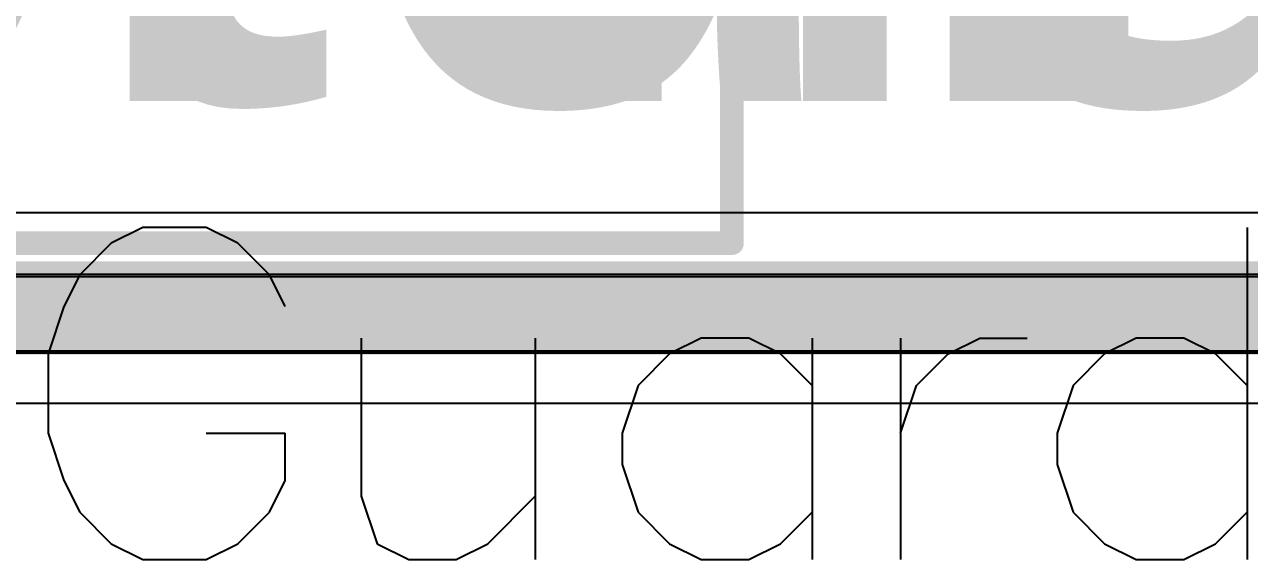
# Model space of a CAD drawing. Header units: millimetres. Extents: x 5 to 399, y 5 to 287.
# Drawn here: x 190.9 to 197.46, y 161.76 to 164.62 of the extents above; entities that cross this region are included whole.
import ezdxf

# ---------------------------------------------------------------- set-up
doc = ezdxf.new("R2010")
doc.units = ezdxf.units.MM
for name, color, linetype in [('BottomLayer', 5, 'Continuous'), ('Mechanical4', 56, 'Continuous'), ('MidLayer1', 16, 'Continuous'), ('MidLayer2', 76, 'Continuous'), ('TopLayer', 1, 'Continuous'), ('TopOverlay', 2, 'Continuous')]:
    doc.layers.add(name, color=color, linetype=linetype)

msp = doc.modelspace()

# ---------------------------------------------------------------- linework, layer by layer
at = {"layer": 'BottomLayer'}
for p, q in [((203.3011, 163.2696), (161.1202, 163.2696)), ((161.1202, 162.8618), (203.3011, 162.8618))]:
    msp.add_line(p, q, dxfattribs=at)
at = {"layer": 'Mechanical4', "const_width": 0.127}
for points in [[(194.691, 163.449), (194.691, 167.259)], [(187.579, 163.449), (194.691, 163.449)]]:
    msp.add_lwpolyline(points, dxfattribs=at)
at = {"layer": 'Mechanical4', "const_width": 0.0635}
msp.add_lwpolyline([(194.6592, 163.449, 1), (194.7227, 163.449, 1)], format="xyb", close=True, dxfattribs=at)
msp.add_lwpolyline([(194.6592, 163.449, 1), (194.7227, 163.449, 1)], format="xyb", close=True, dxfattribs=at)
at = {"layer": 'MidLayer1'}
for p, q in [((197.724, 163.6114), (169.6396, 163.6114)), ((169.4284, 162.5918), (197.5128, 162.5918))]:
    msp.add_line(p, q, dxfattribs=at)
at = {"layer": 'MidLayer1', "const_width": 0.5}
msp.add_lwpolyline([(169.4284, 163.1016), (197.724, 163.1016)], dxfattribs=at)
at = {"layer": 'MidLayer2'}
for p, q in [((200.161, 163.2808), (171.1202, 163.2808)), ((171.1202, 162.873), (200.161, 162.873))]:
    msp.add_line(p, q, dxfattribs=at)
at = {"layer": 'TopLayer'}
for p, q in [((203.7464, 163.2696), (168.3813, 163.2696)), ((162.7124, 162.8618), (203.7464, 162.8618))]:
    msp.add_line(p, q, dxfattribs=at)
at = {"layer": 'TopOverlay'}
for p, q in [((191.5388, 163.533), (191.3695, 163.4484)), ((191.8774, 163.533), (191.5388, 163.533)), ((192.0467, 163.4484), (191.8774, 163.533)), ((197.4473, 163.533), (197.4473, 161.7554)), ((191.3695, 163.4484), (191.2002, 163.2791)), ((192.216, 163.2791), (192.0467, 163.4484)), ((191.2002, 163.2791), (191.1156, 163.1098)), ((192.3007, 163.1098), (192.216, 163.2791)), ((191.1156, 163.1098), (191.0309, 162.8558)), ((192.707, 162.9405), (192.707, 162.094)), ((193.6381, 162.9405), (193.6381, 161.7554)), ((194.5269, 162.9405), (194.3576, 162.8558)), ((194.7809, 162.9405), (194.5269, 162.9405)), ((194.9502, 162.8558), (194.7809, 162.9405)), ((195.1195, 162.9405), (195.1195, 161.7554)), ((195.5935, 162.9405), (195.5935, 161.7554)), ((195.8474, 162.8558), (196.0167, 162.9405)), ((196.0167, 162.9405), (196.2707, 162.9405)), ((196.8548, 162.9405), (196.6855, 162.8558)), ((197.1087, 162.9405), (196.8548, 162.9405)), ((197.278, 162.8558), (197.1087, 162.9405)), ((191.0309, 162.8558), (191.0309, 162.4326)), ((194.3576, 162.8558), (194.1883, 162.6865)), ((195.1195, 162.6865), (194.9502, 162.8558)), ((195.6781, 162.6865), (195.8474, 162.8558)), ((196.6855, 162.8558), (196.5162, 162.6865)), ((197.4473, 162.6865), (197.278, 162.8558)), ((194.1883, 162.6865), (194.1037, 162.4326)), ((195.5935, 162.4326), (195.6781, 162.6865)), ((196.5162, 162.6865), (196.4315, 162.4326)), ((191.0309, 162.4326), (191.1156, 162.1786)), ((191.8774, 162.4326), (192.3007, 162.4326)), ((192.3007, 162.1786), (192.3007, 162.4326)), ((194.1037, 162.4326), (194.1037, 162.2633)), ((196.4315, 162.4326), (196.4315, 162.2633)), ((194.1037, 162.2633), (194.1883, 162.0093)), ((196.4315, 162.2633), (196.5162, 162.0093)), ((191.1156, 162.1786), (191.2002, 162.0093)), ((192.216, 162.0093), (192.3007, 162.1786)), ((192.707, 162.094), (192.7916, 161.84)), ((193.3842, 161.84), (193.6381, 162.094)), ((191.2002, 162.0093), (191.3695, 161.84)), ((192.0467, 161.84), (192.216, 162.0093)), ((194.1883, 162.0093), (194.3576, 161.84)), ((194.9502, 161.84), (195.1195, 162.0093)), ((196.5162, 162.0093), (196.6855, 161.84)), ((197.278, 161.84), (197.4473, 162.0093)), ((191.3695, 161.84), (191.5388, 161.7554)), ((191.8774, 161.7554), (192.0467, 161.84)), ((192.7916, 161.84), (192.9609, 161.7554)), ((193.2149, 161.7554), (193.3842, 161.84)), ((194.3576, 161.84), (194.5269, 161.7554)), ((194.7809, 161.7554), (194.9502, 161.84)), ((196.6855, 161.84), (196.8548, 161.7554)), ((197.1087, 161.7554), (197.278, 161.84)), ((191.5388, 161.7554), (191.8774, 161.7554)), ((192.9609, 161.7554), (193.2149, 161.7554)), ((194.5269, 161.7554), (194.7809, 161.7554)), ((196.8548, 161.7554), (197.1087, 161.7554))]:
    msp.add_line(p, q, dxfattribs=at)

# ---------------------------------------------------------------- texts
at = {"layer": 'Mechanical4'}
for s, p in [('Thickness of Ni.', (161.036, 164.211)), ('std.', (188.595, 164.211)), ('um', (195.707, 164.211))]:
    msp.add_text(s, height=3.81, dxfattribs=at).set_placement(p)

doc.saveas('drawing.dxf')
